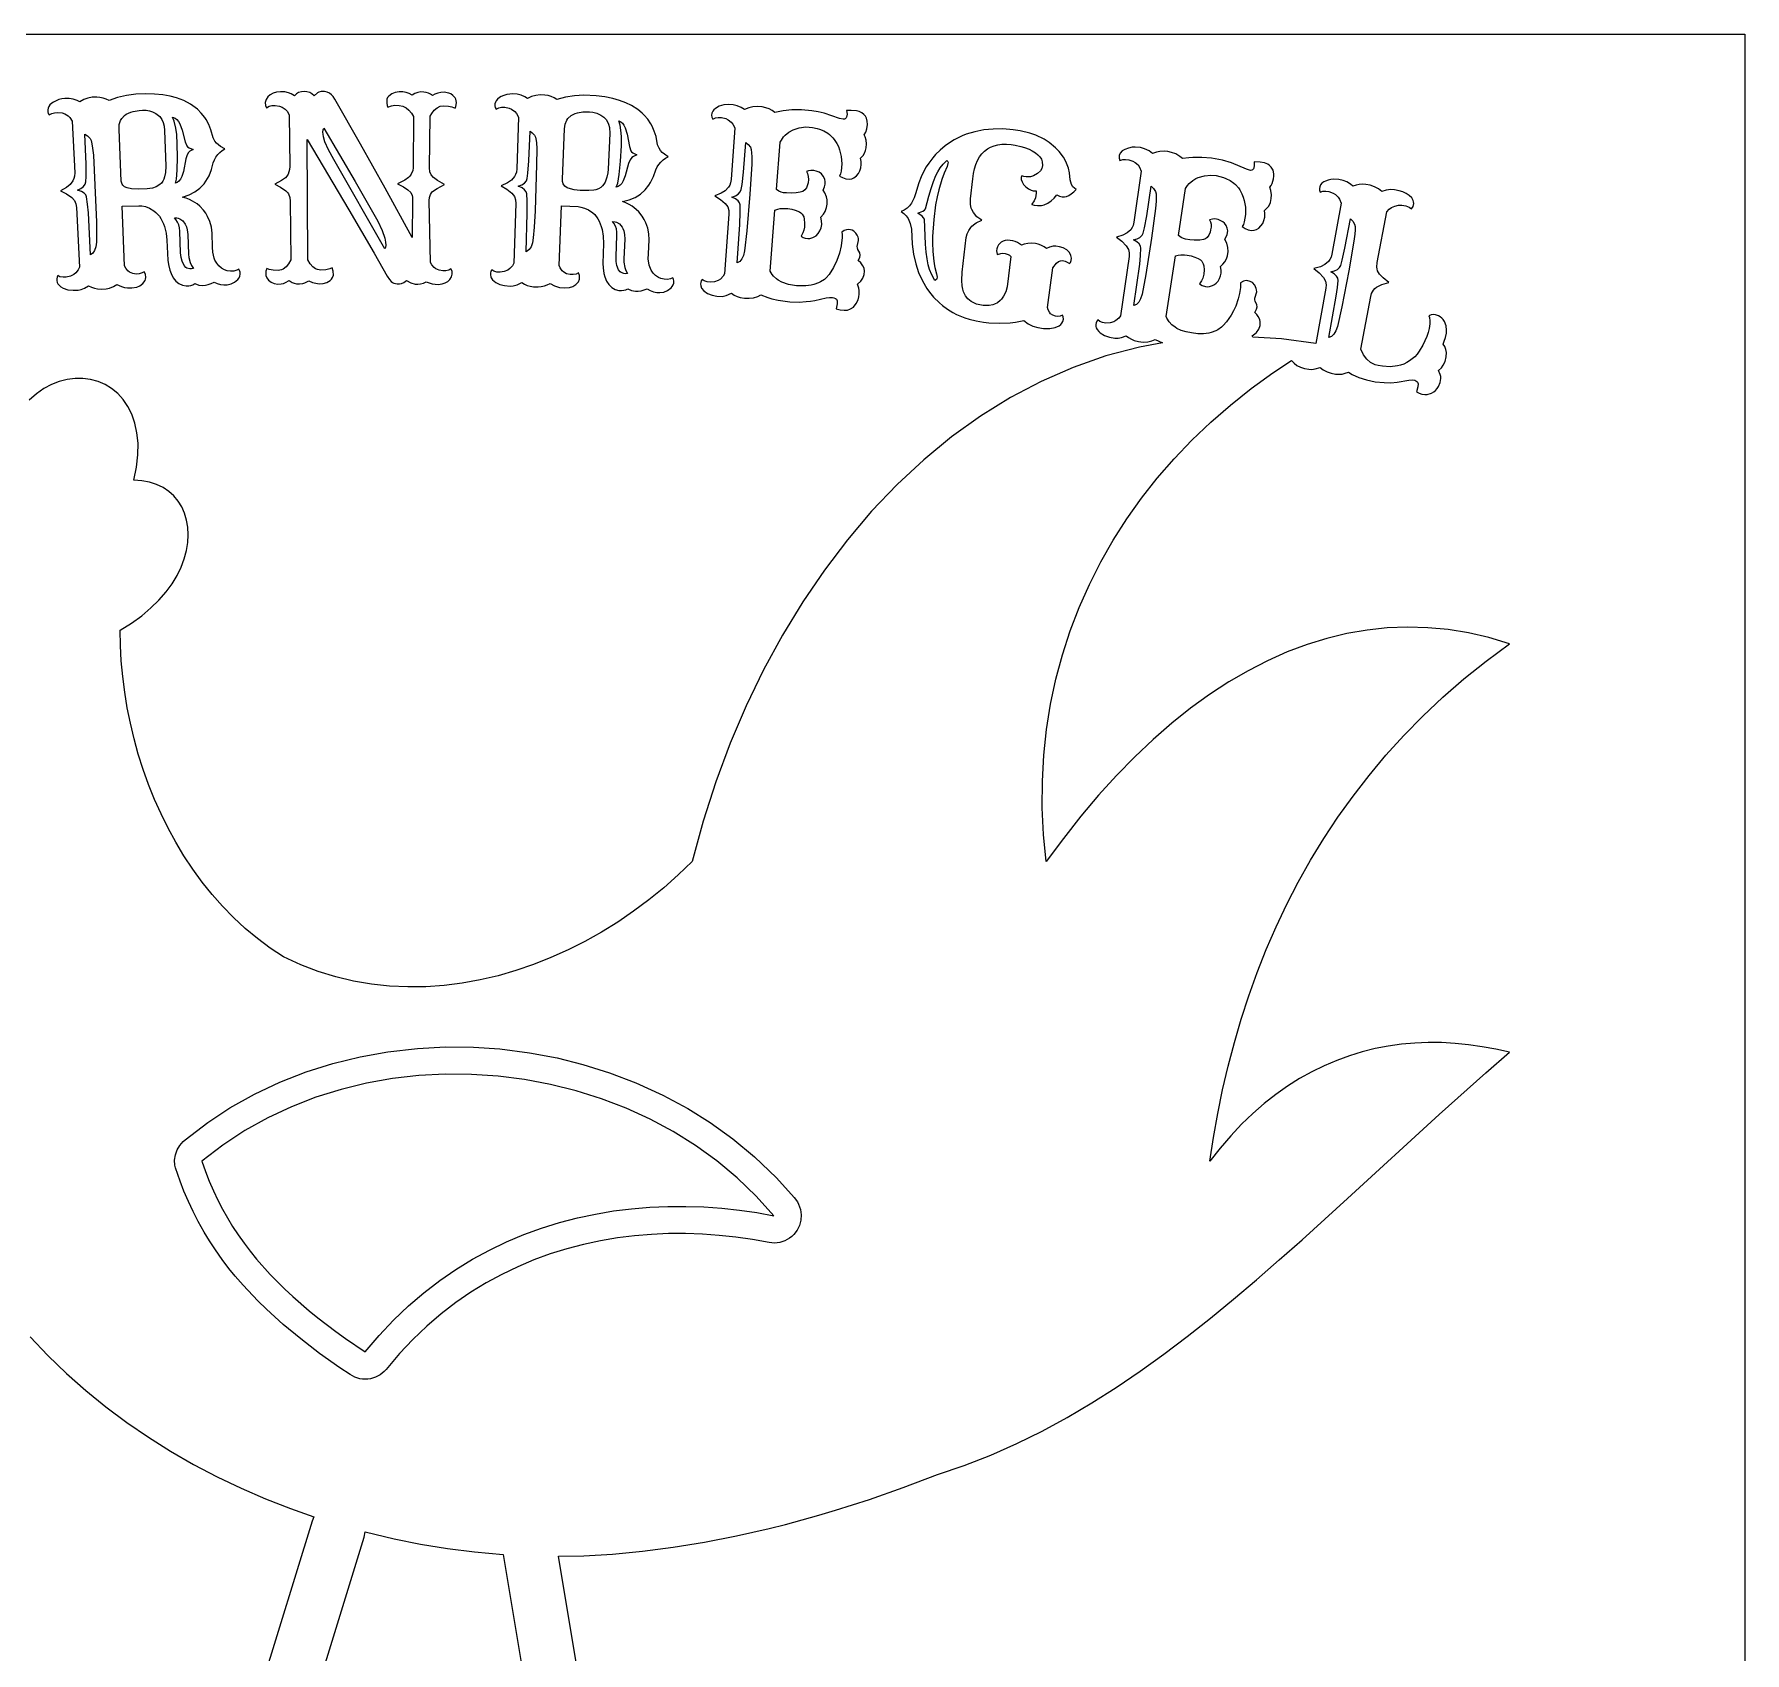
# Model space of a CAD drawing. Header units: millimetres. Extents: x 0 to 269, y 0 to 312.
# Drawn here: x 104.8 to 269, y 156.1 to 311.5 of the extents above; entities that cross this region are included whole.
import ezdxf

# ---------------------------------------------------------------- set-up
doc = ezdxf.new("R2010")
doc.units = ezdxf.units.MM

msp = doc.modelspace()

# ---------------------------------------------------------------- linework, layer by layer
at = {"layer": 'ENTGITTERRAHMEN'}
msp.add_lwpolyline([(0.5, 311.5), (269.027, 311.5), (269.027, 0.5), (0.5, 0.5)], close=True, dxfattribs=at)
at = {"layer": 'MOTIV'}
for points in [[(114.924, 287.344), (115.208, 287.559), (115.425, 287.849), (115.482, 287.994), (115.505, 288.139), (115.471, 288.449), (115.356, 288.7), (115.158, 288.575), (114.869, 288.491), (114.58, 288.475), (114.238, 288.526), (113.946, 288.655), (113.779, 288.784), (113.57, 289.044), (113.459, 289.261), (113.227, 294.98), (114.818, 295.037), (115.101, 295.018), (115.455, 294.954), (115.857, 294.81), (116.284, 294.554), (116.474, 294.396), (116.808, 294.02), (116.951, 293.802), (117.192, 293.306), (117.289, 293.028), (117.438, 292.413), (117.524, 291.717), (117.621, 289.792), (117.679, 289.384), (117.807, 288.841), (117.919, 288.524), (118.127, 288.116), (118.367, 287.806), (118.675, 287.552), (119.013, 287.402), (119.366, 287.336), (119.624, 287.34), (119.825, 287.378), (120.02, 287.449), (120.208, 287.552), (120.585, 287.421), (120.972, 287.379), (121.235, 287.401), (121.502, 287.463), (121.774, 287.565), (122.05, 287.706), (122.364, 287.564), (122.681, 287.472), (123, 287.429), (123.319, 287.437), (123.688, 287.52), (124.019, 287.686), (124.339, 287.961), (124.451, 288.123), (124.518, 288.271), (124.557, 288.458), (124.553, 288.65), (124.502, 288.826), (124.423, 288.957), (124.224, 288.836), (123.94, 288.757), (123.616, 288.748), (123.303, 288.797), (123.058, 288.882), (122.764, 289.04), (122.513, 289.249), (122.305, 289.508), (122.141, 289.816), (122.075, 289.989), (121.943, 290.583), (121.91, 291.041), (121.872, 292.412), (121.798, 292.977), (121.653, 293.506), (121.437, 294.001), (121.252, 294.311), (121.036, 294.605), (120.679, 294.988), (120.419, 295.208), (119.996, 295.486), (119.693, 295.637), (119.372, 295.759), (119.034, 295.854), (119.66, 296.072), (120.214, 296.36), (120.695, 296.716), (121.102, 297.141), (121.437, 297.636), (121.577, 297.91), (121.802, 298.509), (121.975, 299.146), (122.091, 299.434), (122.233, 299.698), (122.403, 299.937), (122.6, 300.151), (122.824, 300.341), (123.075, 300.507), (122.686, 300.709), (122.468, 300.867), (122.283, 301.042), (122.132, 301.235), (121.968, 301.559), (121.748, 302.333), (121.547, 302.833), (121.295, 303.297), (121.151, 303.515), (120.824, 303.924), (120.448, 304.297), (120.241, 304.469), (119.789, 304.787), (119.158, 305.124), (118.447, 305.395), (117.822, 305.564), (117.127, 305.685), (116.346, 305.755), (115.477, 305.773), (114.539, 305.735), (113.636, 305.617), (112.785, 305.418), (111.987, 305.138), (111.703, 305.274), (111.408, 305.374), (111.1, 305.438), (110.781, 305.466), (110.343, 305.446), (109.925, 305.364), (109.534, 305.219), (109.171, 305.012), (108.898, 305.147), (108.521, 305.272), (108.127, 305.332), (107.72, 305.328), (107.424, 305.287), (107.145, 305.218), (106.882, 305.119), (106.636, 304.99), (106.462, 304.872), (106.299, 304.721), (106.176, 304.55), (106.109, 304.399), (106.078, 304.241), (106.088, 304.049), (106.134, 303.902), (106.232, 303.746), (106.48, 303.894), (106.73, 303.963), (107.051, 303.985), (107.465, 303.936), (107.71, 303.856), (108.029, 303.664), (108.21, 303.488), (108.434, 303.153), (108.676, 298.199), (108.659, 297.879), (108.601, 297.648), (108.506, 297.427), (108.244, 297.06), (107.877, 296.774), (107.301, 296.448), (107.874, 296.173), (108.388, 295.83), (108.666, 295.533), (108.793, 295.214), (108.839, 294.866), (109.12, 289.126), (109.004, 288.883), (108.777, 288.585), (108.591, 288.429), (108.259, 288.262), (107.863, 288.173), (107.552, 288.162), (107.257, 288.22), (107.048, 288.326), (106.979, 288.189), (106.941, 288.007), (106.946, 287.844), (106.995, 287.662), (107.053, 287.549), (107.177, 287.394), (107.347, 287.256), (107.56, 287.134), (108.026, 286.972), (108.512, 286.912), (108.99, 286.921), (109.29, 286.982), (109.601, 287.105), (110.007, 287.345), (110.278, 287.214), (110.563, 287.118), (110.86, 287.056), (111.278, 287.029), (111.705, 287.064), (112.007, 287.129), (112.384, 287.268), (112.732, 287.467), (113.173, 287.265), (113.456, 287.19), (113.752, 287.15), (114.166, 287.151), (114.626, 287.227)], [(131.156, 287.836), (131.513, 287.666), (131.815, 287.584), (132.133, 287.55), (132.526, 287.573), (132.867, 287.666), (133.045, 287.755), (133.204, 287.869), (133.332, 287.995), (133.426, 288.129), (133.509, 288.372), (133.492, 288.764), (133.385, 289.057), (133.158, 288.959), (132.781, 288.881), (132.303, 288.854), (131.996, 288.898), (131.805, 288.979), (131.537, 289.176), (131.293, 289.465), (131.071, 289.845), (130.99, 301.385), (135.003, 294.651), (137.423, 290.492), (138.674, 288.285), (138.9, 287.935), (139.047, 287.766), (139.174, 287.663), (139.31, 287.594), (139.634, 287.537), (139.863, 287.532), (140.063, 287.569), (140.268, 287.657), (140.535, 287.841), (140.943, 287.626), (141.35, 287.516), (141.62, 287.501), (141.889, 287.532), (142.158, 287.61), (142.426, 287.734), (142.702, 287.615), (142.998, 287.533), (143.562, 287.483), (143.951, 287.53), (144.231, 287.625), (144.483, 287.77), (144.679, 287.957), (144.842, 288.203), (144.914, 288.451), (144.901, 288.741), (144.8, 288.963), (144.594, 288.85), (144.302, 288.782), (144.01, 288.782), (143.659, 288.847), (143.354, 288.983), (143.176, 289.113), (142.946, 289.366), (142.818, 289.573), (142.695, 295.546), (142.724, 295.825), (142.827, 296.126), (142.925, 296.282), (143.038, 296.405), (143.483, 296.7), (144.177, 297.073), (143.521, 297.448), (143.122, 297.745), (142.89, 297.99), (142.775, 298.276), (142.742, 298.66), (142.816, 303.63), (142.958, 303.896), (143.194, 304.217), (143.458, 304.445), (143.749, 304.58), (144.068, 304.621), (144.568, 304.586), (144.889, 304.523), (145.192, 304.4), (145.266, 304.55), (145.304, 304.707), (145.324, 304.95), (145.312, 305.108), (145.267, 305.257), (145.19, 305.4), (144.991, 305.621), (144.777, 305.766), (144.592, 305.844), (144.159, 305.922), (143.838, 305.915), (143.53, 305.855), (143.237, 305.743), (143.028, 305.625), (142.842, 305.749), (142.643, 305.844), (142.432, 305.91), (142.209, 305.948), (141.898, 305.952), (141.602, 305.906), (141.327, 305.81), (141.071, 305.663), (140.791, 305.816), (140.489, 305.919), (140.164, 305.972), (139.824, 305.976), (139.442, 305.916), (139.119, 305.785), (138.82, 305.548), (138.721, 305.415), (138.656, 305.273), (138.627, 305.121), (138.634, 304.87), (138.676, 304.658), (138.753, 304.486), (139.086, 304.618), (139.409, 304.672), (139.838, 304.664), (140.175, 304.582), (140.483, 304.427), (140.761, 304.207), (141.006, 303.933), (141.217, 303.604), (141.158, 298.681), (141.122, 298.4), (140.987, 298.072), (140.858, 297.887), (140.714, 297.733), (140.363, 297.488), (139.68, 297.134), (140.241, 296.833), (140.664, 296.549), (140.934, 296.296), (141.069, 296.017), (141.106, 295.841), (141.121, 295.567), (141.078, 291.983), (138.467, 296.733), (136.106, 300.945), (133.639, 305.268), (133.476, 305.519), (133.325, 305.695), (133.144, 305.836), (132.918, 305.941), (132.671, 305.988), (132.333, 305.998), (132.124, 305.948), (131.969, 305.868), (131.665, 305.597), (131.437, 305.791), (131.241, 305.894), (130.947, 305.973), (130.702, 305.99), (130.458, 305.97), (130.171, 305.889), (129.983, 305.786), (129.769, 305.594), (129.458, 305.781), (129.203, 305.88), (128.832, 305.955), (128.43, 305.967), (128.053, 305.925), (127.726, 305.833), (127.448, 305.692), (127.213, 305.482), (127.044, 305.234), (126.964, 304.955), (126.988, 304.666), (127.1, 304.447), (127.353, 304.585), (127.606, 304.644), (127.927, 304.653), (128.339, 304.589), (128.581, 304.499), (128.893, 304.295), (129.067, 304.112), (129.277, 303.768), (129.328, 298.809), (129.302, 298.502), (129.243, 298.282), (129.152, 298.072), (129.028, 297.871), (128.901, 297.725), (128.512, 297.446), (127.886, 297.112), (128.44, 296.823), (128.936, 296.471), (129.115, 296.292), (129.207, 296.164), (129.328, 295.83), (129.362, 295.472), (129.419, 289.831), (129.204, 289.447), (128.965, 289.154), (128.703, 288.952), (128.514, 288.868), (128.211, 288.819), (127.735, 288.838), (127.359, 288.909), (127.13, 289.004), (127.038, 288.736), (127.029, 288.344), (127.11, 288.097), (127.275, 287.873), (127.521, 287.683), (127.824, 287.562), (128.184, 287.515), (128.495, 287.532), (128.717, 287.578), (128.927, 287.654), (129.251, 287.843), (129.551, 287.66), (129.749, 287.589), (129.962, 287.548), (130.266, 287.537), (130.563, 287.576), (130.772, 287.636)], [(156.492, 287.268), (156.793, 287.461), (157.032, 287.732), (157.127, 287.968), (157.126, 288.327), (157.031, 288.586), (156.824, 288.478), (156.529, 288.417), (156.239, 288.424), (155.903, 288.501), (155.622, 288.653), (155.466, 288.796), (155.279, 289.071), (155.185, 289.297), (155.407, 295.015), (156.998, 294.945), (157.279, 294.905), (157.626, 294.812), (158.016, 294.637), (158.421, 294.348), (158.598, 294.176), (158.901, 293.774), (159.027, 293.546), (159.227, 293.032), (159.302, 292.748), (159.401, 292.122), (159.432, 291.422), (159.376, 289.494), (159.402, 289.084), (159.486, 288.532), (159.572, 288.207), (159.747, 287.784), (159.962, 287.456), (160.248, 287.179), (160.574, 287.002), (160.92, 286.908), (161.178, 286.892), (161.382, 286.914), (161.581, 286.969), (161.777, 287.057), (162.142, 286.896), (162.525, 286.824), (162.788, 286.825), (163.06, 286.865), (163.339, 286.945), (163.625, 287.064), (163.927, 286.897), (164.235, 286.78), (164.55, 286.712), (164.869, 286.694), (165.243, 286.748), (165.586, 286.888), (165.927, 287.136), (166.052, 287.289), (166.13, 287.431), (166.184, 287.614), (166.195, 287.806), (166.158, 287.986), (166.09, 288.123), (165.882, 288.018), (165.593, 287.961), (165.269, 287.978), (164.961, 288.052), (164.723, 288.156), (164.443, 288.337), (164.209, 288.565), (164.023, 288.84), (163.884, 289.16), (163.832, 289.338), (163.747, 289.94), (163.75, 290.4), (163.822, 291.769), (163.793, 292.338), (163.69, 292.877), (163.514, 293.387), (163.355, 293.711), (163.162, 294.021), (162.837, 294.431), (162.595, 294.672), (162.196, 294.983), (161.905, 295.157), (161.595, 295.305), (161.265, 295.426), (161.907, 295.594), (162.482, 295.836), (162.99, 296.153), (163.43, 296.545), (163.803, 297.011), (163.964, 297.273), (164.236, 297.852), (164.459, 298.474), (164.597, 298.752), (164.76, 299.003), (164.948, 299.228), (165.162, 299.426), (165.4, 299.598), (165.664, 299.743), (165.292, 299.976), (165.087, 300.15), (164.917, 300.339), (164.781, 300.544), (164.643, 300.879), (164.486, 301.669), (164.325, 302.183), (164.111, 302.666), (163.984, 302.895), (163.691, 303.328), (163.345, 303.73), (163.153, 303.918), (162.728, 304.27), (162.125, 304.656), (161.583, 304.922), (160.986, 305.15), (160.325, 305.337), (159.574, 305.48), (158.732, 305.578), (157.57, 305.632), (156.66, 305.587), (155.796, 305.456), (154.978, 305.24), (154.706, 305.398), (154.42, 305.522), (154.118, 305.61), (153.802, 305.662), (153.363, 305.678), (152.941, 305.629), (152.54, 305.515), (152.161, 305.338), (151.9, 305.494), (151.534, 305.648), (151.146, 305.739), (150.74, 305.768), (150.441, 305.751), (150.158, 305.704), (149.888, 305.626), (149.633, 305.517), (149.45, 305.414), (149.275, 305.276), (149.139, 305.116), (149.06, 304.97), (149.017, 304.815), (149.012, 304.623), (149.045, 304.473), (149.131, 304.31), (149.39, 304.437), (149.645, 304.487), (149.966, 304.482), (150.375, 304.401), (150.613, 304.302), (150.916, 304.085), (151.082, 303.895), (151.279, 303.543), (151.127, 298.586), (151.084, 298.268), (151.008, 298.043), (150.896, 297.83), (150.606, 297.485), (150.217, 297.229), (149.617, 296.949), (150.166, 296.63), (150.651, 296.247), (150.905, 295.929), (151.007, 295.601), (151.025, 295.25), (150.849, 289.506), (150.714, 289.273), (150.464, 288.994), (150.266, 288.854), (149.921, 288.713), (149.52, 288.656), (149.209, 288.67), (148.92, 288.751), (148.72, 288.874), (148.64, 288.742), (148.588, 288.564), (148.58, 288.401), (148.614, 288.215), (148.663, 288.099), (148.774, 287.934), (148.933, 287.783), (149.099, 287.666), (149.497, 287.476), (149.947, 287.363), (150.47, 287.319), (150.77, 287.341), (151.168, 287.453), (151.592, 287.66), (151.851, 287.508), (152.127, 287.39), (152.419, 287.305), (152.727, 287.254), (153.157, 287.239), (153.467, 287.268), (153.764, 287.333), (154.048, 287.432), (154.317, 287.566), (154.741, 287.329), (155.21, 287.186), (155.722, 287.137), (156.186, 287.175)], [(117.031, 303.323), (117.169, 303.016), (117.258, 302.664), (117.296, 302.267), (117.408, 298.837), (117.384, 298.213), (117.306, 297.816), (117.225, 297.586), (117.122, 297.382), (116.996, 297.206), (116.849, 297.058), (116.506, 296.836), (116.128, 296.715), (115.616, 296.648), (114.781, 296.609), (114.132, 296.645), (113.715, 296.736), (113.453, 296.862), (113.305, 297.002), (113.23, 297.117), (113.138, 297.397), (112.927, 302.366), (112.955, 302.832), (113.081, 303.23), (113.181, 303.404), (113.455, 303.701), (113.628, 303.824), (114.048, 304.019), (114.295, 304.091), (114.862, 304.184), (115.183, 304.205), (115.53, 304.193), (115.866, 304.134), (116.151, 304.045), (116.465, 303.895), (116.603, 303.803), (116.842, 303.586)], [(159.694, 303.307), (159.862, 303.03), (159.925, 302.877), (160.012, 302.539), (160.043, 301.956), (159.881, 298.528), (159.855, 298.204), (159.777, 297.771), (159.6, 297.296), (159.481, 297.101), (159.342, 296.935), (159.184, 296.799), (158.966, 296.666), (158.724, 296.572), (158.504, 296.524), (158.021, 296.49), (157.21, 296.507), (156.638, 296.567), (156.265, 296.648), (155.966, 296.757), (155.732, 296.92), (155.58, 297.145), (155.521, 297.354), (155.508, 297.599), (155.695, 302.402), (155.76, 302.864), (155.918, 303.251), (156.031, 303.417), (156.327, 303.691), (156.715, 303.89), (156.944, 303.961), (157.471, 304.046), (158.09, 304.056), (158.435, 304.017), (158.818, 303.912), (159.199, 303.738), (159.474, 303.543)], [(175.603, 286.1), (176.207, 285.966), (177.323, 285.82), (178.244, 285.787), (178.901, 285.822), (179.324, 285.872), (179.733, 285.945), (180.809, 286.205), (181.129, 286.232), (181.445, 286.222), (181.575, 286.199), (181.728, 286.128), (181.802, 286.054), (181.872, 285.907), (181.885, 285.603), (181.795, 285.129), (182.183, 285.036), (182.553, 284.991), (182.877, 285.018), (183.172, 285.124), (183.436, 285.309), (183.71, 285.63), (183.893, 286.013), (183.959, 286.271), (183.991, 286.548), (183.993, 286.891), (183.965, 287.117), (183.912, 287.317), (183.833, 287.49), (184.138, 287.777), (184.354, 288.094), (184.48, 288.444), (184.513, 288.766), (184.458, 289.038), (184.35, 289.265), (184.143, 289.549), (183.903, 289.762), (184.049, 290.07), (184.095, 290.3), (184.055, 290.498), (183.861, 290.821), (183.817, 290.977), (183.816, 291.127), (183.941, 291.694), (183.935, 291.882), (183.9, 292.025), (183.812, 292.218), (183.682, 292.403), (183.484, 292.577), (183.306, 292.672), (183.006, 292.736), (182.778, 292.733), (182.549, 292.656), (182.318, 292.503), (182.353, 292.268), (182.358, 291.975), (182.277, 291.197), (182.11, 290.467), (181.86, 289.766), (181.527, 289.092), (181.111, 288.446), (180.821, 288.109), (180.657, 287.963), (180.29, 287.716), (180.086, 287.615), (179.64, 287.458), (179.397, 287.402), (178.872, 287.334), (177.985, 287.346), (177.213, 287.464), (176.565, 287.682), (176.202, 287.883), (176.042, 288), (175.763, 288.267), (175.644, 288.417), (175.447, 288.752), (175.902, 294.61), (176.178, 294.71), (176.411, 294.756), (176.756, 294.779), (177.139, 294.759), (177.512, 294.703), (177.858, 294.614), (178.25, 294.458), (178.404, 294.354), (178.529, 294.218), (178.667, 293.955), (178.723, 293.739), (178.757, 293.356), (178.737, 292.983), (178.682, 292.688), (178.588, 292.42), (178.416, 292.121), (178.602, 291.995), (178.81, 291.915), (179.058, 291.881), (179.251, 291.89), (179.559, 291.973), (179.85, 292.142), (180.068, 292.364), (180.232, 292.623), (180.346, 292.918), (180.397, 293.233), (180.381, 293.583), (180.313, 293.919), (180.58, 294.229), (180.731, 294.489), (180.864, 294.87), (180.914, 295.182), (180.91, 295.6), (180.853, 295.896), (180.704, 296.268), (180.538, 296.53), (180.662, 296.839), (180.729, 297.105), (180.741, 297.336), (180.691, 297.586), (180.552, 297.865), (180.368, 298.086), (180.138, 298.251), (179.862, 298.363), (179.653, 298.406), (179.344, 298.422), (179.122, 298.386), (178.928, 298.305), (179.036, 298.115), (179.109, 297.829), (179.118, 297.56), (179.082, 297.241), (179.033, 297.025), (178.926, 296.754), (178.777, 296.55), (178.588, 296.413), (178.342, 296.332), (177.95, 296.272), (177.475, 296.239), (177.012, 296.257), (176.713, 296.284), (176.5, 296.344), (176.281, 296.445), (176.056, 296.59), (176.408, 301.124), (176.52, 301.34), (176.721, 301.633), (176.875, 301.807), (177.235, 302.105), (177.661, 302.335), (178.241, 302.522), (178.858, 302.595), (179.499, 302.555), (179.975, 302.46), (180.198, 302.393), (180.611, 302.221), (180.983, 301.997), (181.153, 301.866), (181.462, 301.565), (181.601, 301.395), (181.847, 301.016), (181.997, 300.717), (182.12, 300.407), (182.28, 299.755), (182.327, 299.061), (182.308, 298.699), (182.258, 298.342), (182.196, 298.108), (182.09, 297.88), (182.382, 297.73), (182.704, 297.631), (183.031, 297.585), (183.283, 297.624), (183.487, 297.717), (183.721, 297.89), (183.914, 298.125), (184.057, 298.379), (184.153, 298.67), (184.195, 298.995), (184.178, 299.291), (184.108, 299.597), (184.364, 299.855), (184.507, 300.075), (184.61, 300.32), (184.671, 300.588), (184.693, 300.964), (184.659, 301.312), (184.568, 301.633), (184.463, 301.854), (184.621, 302.093), (184.728, 302.423), (184.784, 302.84), (184.769, 303.166), (184.691, 303.449), (184.59, 303.635), (184.455, 303.795), (184.242, 303.966), (183.998, 304.085), (183.723, 304.151), (183.235, 304.186), (182.784, 304.178), (182.835, 303.809), (182.785, 303.545), (182.743, 303.463), (182.657, 303.376), (182.584, 303.344), (182.452, 303.334), (182.108, 303.405), (180.64, 303.912), (180.068, 304.047), (179.433, 304.148), (178.442, 304.231), (177.538, 304.228), (176.694, 304.144), (175.911, 303.979), (175.632, 304.177), (175.336, 304.333), (175.023, 304.447), (174.694, 304.521), (174.237, 304.556), (173.798, 304.525), (173.384, 304.427), (172.995, 304.265), (172.653, 304.479), (172.287, 304.632), (171.897, 304.722), (171.491, 304.751), (171.008, 304.708), (170.561, 304.578), (170.195, 304.383), (170.034, 304.24), (169.929, 304.103), (169.849, 303.926), (169.819, 303.735), (169.84, 303.55), (169.928, 303.354), (170.191, 303.472), (170.448, 303.511), (170.769, 303.495), (171.175, 303.398), (171.408, 303.289), (171.703, 303.061), (171.862, 302.865), (172.045, 302.505), (171.702, 297.558), (171.647, 297.242), (171.562, 297.02), (171.442, 296.811), (171.139, 296.478), (170.74, 296.237), (170.13, 295.98), (170.666, 295.64), (171.136, 295.239), (171.378, 294.912), (171.466, 294.58), (171.471, 294.228), (171.074, 288.496), (170.93, 288.268), (170.669, 287.998), (170.466, 287.866), (170.117, 287.739), (169.713, 287.698), (169.403, 287.723), (169.117, 287.815), (168.922, 287.946), (168.837, 287.817), (168.785, 287.672), (168.766, 287.544), (168.777, 287.353), (168.865, 287.116), (169.093, 286.847), (169.439, 286.614), (169.875, 286.44), (170.335, 286.351), (170.835, 286.327), (171.231, 286.405), (171.745, 286.623), (171.999, 286.46), (172.272, 286.331), (172.563, 286.235), (172.98, 286.159), (173.428, 286.144), (173.856, 286.201), (174.257, 286.331), (174.54, 286.476), (175.227, 286.21)], [(119.442, 300.78), (119.517, 300.694), (119.664, 300.589), (120.054, 300.433), (119.736, 300.258), (119.608, 300.138), (119.457, 299.916), (119.331, 299.543), (119.108, 298.33), (118.947, 297.843), (118.82, 297.592), (118.675, 297.401), (118.514, 297.269), (118.335, 297.197), (118.438, 297.577), (118.522, 298.44), (118.545, 299.71), (118.521, 300.929), (118.462, 301.882), (118.381, 302.489), (118.222, 303.156), (118.067, 303.549), (118.324, 303.448), (118.48, 303.316), (118.624, 303.131), (118.762, 302.885), (118.989, 302.276), (119.275, 301.171)], [(132.533, 302.325), (132.589, 302.475), (135.594, 297.364), (137.775, 293.562), (138.196, 292.648), (138.447, 291.911), (138.524, 291.545), (138.549, 291.259), (138.527, 291.027), (138.464, 290.891), (133.538, 299.458), (133.035, 300.408), (132.698, 301.18), (132.555, 301.643), (132.512, 301.895), (132.508, 302.098)], [(161.929, 300.706), (162.064, 300.304), (162.131, 300.212), (162.27, 300.096), (162.646, 299.909), (162.315, 299.76), (162.178, 299.65), (162.01, 299.441), (161.854, 299.079), (161.536, 297.888), (161.337, 297.415), (161.19, 297.175), (161.031, 296.996), (160.859, 296.878), (160.676, 296.819), (160.809, 297.19), (160.961, 298.044), (161.084, 299.308), (161.168, 300.779), (161.168, 301.693), (161.122, 302.275), (161.036, 302.769), (160.912, 303.173), (161.122, 303.08), (161.272, 302.949), (161.405, 302.766), (161.537, 302.497), (161.717, 301.894)], [(202.798, 283.336), (203.186, 283.507), (203.359, 283.641), (203.449, 283.743), (203.545, 283.914), (203.599, 284.14), (203.586, 284.36), (203.521, 284.532), (203.279, 284.428), (203.078, 284.398), (202.854, 284.422), (202.581, 284.514), (202.365, 284.666), (202.253, 284.8), (202.131, 285.052), (202.082, 285.253), (202.576, 289.076), (202.926, 289.504), (203.126, 289.663), (203.319, 289.749), (203.504, 289.761), (203.785, 289.699), (203.976, 289.616), (204.174, 289.472), (204.28, 289.598), (204.345, 289.786), (204.366, 289.993), (204.329, 290.244), (204.18, 290.536), (203.933, 290.789), (203.593, 290.994), (203.239, 291.101), (202.889, 291.155), (202.626, 291.145), (202.274, 291.055), (201.973, 290.919), (201.757, 291.083), (201.445, 291.253), (201.193, 291.344), (200.927, 291.405), (200.558, 291.437), (200.194, 291.413), (199.837, 291.331), (199.574, 291.232), (199.402, 291.384), (199.207, 291.508), (198.987, 291.603), (198.744, 291.67), (198.479, 291.707), (198.23, 291.712), (198.006, 291.684), (197.81, 291.623), (197.639, 291.529), (197.496, 291.407), (197.38, 291.277), (197.269, 291.093), (197.207, 290.895), (197.189, 290.699), (197.196, 290.537), (197.242, 290.384), (197.271, 290.339), (197.584, 290.452), (197.79, 290.469), (198.013, 290.45), (198.307, 290.359), (198.426, 290.286), (198.556, 290.161), (198.194, 287.237), (198.064, 286.757), (197.865, 286.348), (197.654, 286.054), (197.535, 285.929), (197.274, 285.721), (196.98, 285.571), (196.82, 285.517), (196.476, 285.451), (195.897, 285.46), (195.564, 285.514), (195.261, 285.593), (194.989, 285.699), (194.747, 285.831), (194.439, 286.078), (194.2, 286.384), (194.023, 286.751), (193.939, 287.032), (193.881, 287.341), (193.843, 287.859), (193.885, 288.649), (194.267, 291.974), (194.362, 292.336), (194.507, 292.661), (194.701, 292.947), (194.817, 293.076), (195.086, 293.305), (195.239, 293.406), (195.774, 293.649), (195.305, 293.982), (194.964, 294.37), (194.807, 294.66), (194.75, 294.814), (194.679, 295.141), (194.679, 295.679), (194.897, 297.617), (194.971, 298.12), (195.074, 298.582), (195.205, 299.003), (195.366, 299.383), (195.556, 299.721), (195.775, 300.019), (196.023, 300.275), (196.3, 300.489), (196.607, 300.662), (196.943, 300.794), (197.308, 300.884), (197.702, 300.933), (198.125, 300.94), (198.577, 300.905), (198.975, 300.848), (199.527, 300.731), (199.867, 300.632), (200.331, 300.452), (200.611, 300.311), (200.921, 300.117), (201.16, 299.921), (201.348, 299.712), (201.486, 299.488), (201.57, 299.236), (201.597, 298.894), (201.538, 298.593), (201.405, 298.371), (201.13, 298.117), (200.745, 297.906), (200.432, 297.814), (200.224, 297.792), (200.017, 297.802), (199.812, 297.844), (199.607, 297.917), (199.557, 297.788), (199.557, 297.554), (199.631, 297.316), (199.776, 297.081), (199.986, 296.854), (200.248, 296.651), (200.521, 296.511), (200.684, 296.464), (200.993, 296.456), (201.003, 296.241), (200.91, 295.801), (200.785, 295.498), (200.569, 295.182), (200.587, 295.164), (200.784, 295.08), (201.127, 295.041), (201.487, 295.057), (201.767, 295.123), (202.105, 295.273), (202.423, 295.491), (202.708, 295.759), (202.96, 296.077), (203.232, 295.958), (203.486, 295.888), (203.696, 295.885), (203.911, 295.931), (204.131, 296.026), (204.357, 296.17), (204.589, 296.363), (204.826, 296.604), (204.512, 296.857), (204.381, 297.081), (204.262, 297.512), (204.174, 298.207), (204.08, 298.652), (203.845, 299.285), (203.626, 299.683), (203.204, 300.247), (202.859, 300.6), (202.223, 301.112), (201.741, 301.414), (200.948, 301.793), (200.372, 301.996), (199.439, 302.224), (198.77, 302.326), (197.793, 302.403), (196.854, 302.398), (195.954, 302.311), (195.095, 302.141), (194.275, 301.889), (193.881, 301.733), (193.122, 301.358), (192.758, 301.14), (192.247, 300.782), (191.771, 300.383), (191.329, 299.944), (191.054, 299.629), (190.67, 299.123), (190.435, 298.766), (190.123, 298.209), (189.94, 297.822), (189.706, 297.221), (189.411, 296.166), (189.281, 295.779), (189.03, 295.286), (188.826, 295.016), (188.591, 294.793), (188.326, 294.616), (188.032, 294.485), (188.294, 294.296), (188.516, 294.068), (188.7, 293.801), (188.901, 293.329), (189.013, 292.771), (189.09, 291.332), (189.218, 290.37), (189.423, 289.465), (189.705, 288.617), (190.064, 287.825), (190.5, 287.09), (190.746, 286.744), (191.142, 286.26), (191.702, 285.696), (192.003, 285.44), (192.482, 285.088), (192.994, 284.775), (193.353, 284.587), (194.132, 284.268), (194.552, 284.136), (195.22, 283.972), (195.934, 283.849), (196.434, 283.79), (197.451, 283.747), (198.487, 283.803), (199.013, 283.869), (199.811, 284.014), (200.208, 283.709), (200.657, 283.482), (201.159, 283.333), (201.7, 283.259), (202.301, 283.252)], [(108.95, 296.53), (109.273, 296.682), (109.516, 296.874), (109.679, 297.107), (109.746, 297.337), (109.772, 297.851), (109.764, 299.037), (109.657, 301.893), (109.909, 301.734), (110.15, 301.487), (110.245, 301.284), (110.326, 300.979), (110.394, 300.572), (110.462, 299.872), (110.616, 297.003), (110.759, 293.468), (110.765, 291.544), (110.703, 291.093), (110.588, 290.741), (110.419, 290.487), (110.197, 290.331), (109.983, 294.354), (109.911, 295.19), (109.814, 295.875), (109.746, 296.067), (109.581, 296.243), (109.316, 296.398)], [(151.873, 296.564), (151.621, 296.74), (151.267, 296.9), (151.601, 297.026), (151.859, 297.198), (152.04, 297.417), (152.125, 297.642), (152.192, 298.152), (152.278, 299.335), (152.398, 302.191), (152.606, 302.041), (152.826, 301.794), (152.912, 301.617), (152.957, 301.444), (153.006, 301.1), (153.039, 300.485), (153.019, 298.98), (152.868, 294.53), (152.784, 292.971), (152.703, 291.956), (152.621, 291.478), (152.493, 291.102), (152.32, 290.828), (152.101, 290.656), (152.018, 290.621), (152.121, 294.309), (152.119, 295.488), (152.077, 296.179), (152.024, 296.375)], [(172.125, 295.694), (171.777, 295.868), (172.115, 295.981), (172.38, 296.143), (172.569, 296.355), (172.662, 296.576), (172.749, 297.083), (172.881, 298.262), (173.111, 301.111), (173.342, 300.923), (173.552, 300.649), (173.623, 300.436), (173.667, 300.124), (173.687, 299.712), (173.672, 299.008), (173.487, 296.141), (173.213, 292.614), (172.992, 290.703), (172.878, 290.263), (172.722, 289.927), (172.524, 289.694), (172.285, 289.565), (172.53, 293.246), (172.573, 294.424), (172.558, 295.116), (172.513, 295.314), (172.37, 295.509)], [(190.359, 291.337), (190.252, 293.742), (190.182, 293.88), (190.055, 294.022), (189.626, 294.322), (190.106, 294.512), (190.26, 294.62), (190.356, 294.738), (190.672, 295.942), (190.895, 296.686), (191.126, 297.347), (191.366, 297.927), (191.543, 298.287), (191.774, 298.656), (192.059, 299.021), (192.397, 299.383), (192.515, 299.281), (192.533, 299.209), (192.521, 299.096), (192.431, 298.81), (192.149, 298.161), (191.923, 297.553), (191.632, 296.572), (191.47, 295.871), (191.333, 295.134), (191.15, 293.71), (191.044, 292.087), (191.038, 291.454), (191.064, 290.669), (191.116, 289.992), (191.188, 289.441), (191.255, 289.109), (191.427, 288.488), (191.469, 288.169), (191.457, 288.041), (191.405, 287.945), (191.263, 287.862), (190.971, 288.384), (190.758, 288.897), (190.629, 289.361), (190.52, 289.922), (190.43, 290.581)], [(210.662, 291.568), (210.328, 291.767), (210.674, 291.855), (210.949, 291.998), (211.153, 292.195), (211.263, 292.409), (211.386, 292.908), (211.603, 294.074), (212.04, 296.899), (212.257, 296.695), (212.447, 296.406), (212.501, 296.189), (212.523, 295.874), (212.512, 295.462), (212.447, 294.761), (212.053, 291.915), (211.523, 288.417), (211.164, 286.527), (211.018, 286.097), (210.838, 285.773), (210.624, 285.555), (210.377, 285.444), (210.93, 289.435), (211.017, 290.269), (211.053, 290.96), (211.021, 291.161), (210.893, 291.366)], [(119.537, 292.279), (119.598, 290.38), (119.626, 290.072), (119.759, 289.575), (119.891, 289.287), (120.062, 289.006), (119.888, 288.976), (119.71, 288.976), (119.441, 289.051), (119.348, 289.113), (119.184, 289.294), (118.993, 289.706), (118.902, 290.075), (118.841, 290.519), (118.762, 292.589), (118.731, 292.905), (118.656, 293.198), (118.539, 293.468), (118.379, 293.715), (118.248, 293.867), (118.473, 293.879), (118.62, 293.849), (118.765, 293.788), (119.046, 293.574), (119.289, 293.276), (119.414, 292.991), (119.482, 292.719)], [(161.396, 292.623), (161.463, 292.265), (161.484, 291.821), (161.393, 289.924), (161.397, 289.615), (161.49, 289.108), (161.599, 288.811), (161.746, 288.518), (161.571, 288.501), (161.394, 288.515), (161.131, 288.611), (161.043, 288.681), (160.894, 288.874), (160.736, 289.3), (160.675, 289.675), (160.65, 290.123), (160.736, 292.193), (160.729, 292.51), (160.678, 292.808), (160.583, 293.086), (160.442, 293.345), (160.324, 293.507), (160.549, 293.502), (160.694, 293.46), (160.967, 293.285), (161.221, 292.988), (161.315, 292.835)], [(229.604, 288.49), (229.278, 288.701), (229.627, 288.776), (229.907, 288.909), (230.118, 289.099), (230.235, 289.308), (230.376, 289.803), (230.635, 290.961), (231.173, 293.767), (231.383, 293.556), (231.562, 293.261), (231.609, 293.041), (231.62, 292.726), (231.594, 292.314), (231.503, 291.616), (231.007, 288.787), (230.352, 285.31), (229.925, 283.434), (229.763, 283.009), (229.571, 282.692), (229.35, 282.482), (229.098, 282.38), (229.795, 286.348), (229.913, 287.179), (229.973, 287.868), (229.949, 288.07), (229.828, 288.28)], [(152.332, 213.713), (154.986, 213.211), (157.453, 212.595), (160.027, 211.79), (162.547, 210.829), (165.151, 209.64), (167.528, 208.359), (169.672, 207.022), (171.866, 205.446), (173.952, 203.717), (176.052, 201.699), (177.753, 199.806), (178.059, 199.388), (178.18, 199.158), (178.35, 198.668), (178.421, 198.154), (178.389, 197.637), (178.255, 197.136), (178.025, 196.671), (177.707, 196.261), (177.52, 196.081), (177.316, 195.921), (176.864, 195.666), (176.372, 195.504), (176.116, 195.461), (175.857, 195.443), (175.34, 195.485), (173.738, 195.776), (172.159, 196.005), (170.561, 196.178), (168.949, 196.293), (167.325, 196.348), (165.693, 196.342), (164.057, 196.271), (162.42, 196.134), (160.785, 195.929), (159.157, 195.655), (157.537, 195.309), (155.929, 194.889), (154.337, 194.393), (152.763, 193.821), (151.21, 193.168), (149.681, 192.435), (148.178, 191.618), (146.704, 190.715), (145.263, 189.723), (143.855, 188.641), (142.484, 187.465), (141.152, 186.192), (139.862, 184.82), (138.573, 183.293), (138.399, 183.106), (138.001, 182.788), (137.548, 182.553), (137.059, 182.41), (136.806, 182.375), (136.296, 182.38), (136.044, 182.419), (135.557, 182.571), (135.109, 182.814), (134.142, 183.468), (132.19, 184.851), (130.368, 186.239), (128.69, 187.623), (127.072, 189.086), (126.251, 189.888), (124.837, 191.388), (124.093, 192.251), (123.48, 193.008), (122.842, 193.848), (122.183, 194.781), (121.603, 195.666), (121.099, 196.493), (120.533, 197.501), (120.043, 198.453), (119.583, 199.428), (119.154, 200.428), (118.786, 201.37), (118.342, 202.662), (118.294, 202.909), (118.269, 203.412), (118.341, 203.91), (118.506, 204.385), (118.76, 204.819), (119.092, 205.197), (119.284, 205.36), (121.458, 207.027), (123.571, 208.418), (125.935, 209.746), (128.38, 210.9), (130.893, 211.881), (133.464, 212.692), (136.081, 213.333), (138.734, 213.808), (141.571, 214.131), (144.264, 214.267), (146.961, 214.242), (149.5, 214.072)], [(133.755, 186.947), (134.667, 186.29), (136.574, 184.98), (137.909, 186.561), (139.294, 188.035), (140.728, 189.404), (142.205, 190.672), (143.723, 191.839), (145.279, 192.909), (146.869, 193.883), (148.49, 194.764), (150.137, 195.555), (151.809, 196.257), (153.501, 196.872), (155.21, 197.404), (156.933, 197.854), (158.666, 198.224), (160.405, 198.518), (162.148, 198.736), (163.891, 198.882), (165.631, 198.957), (167.364, 198.964), (169.087, 198.906), (170.796, 198.783), (172.488, 198.6), (174.159, 198.357), (175.807, 198.058), (174.106, 199.951), (172.279, 201.707), (170.336, 203.325), (168.288, 204.803), (166.144, 206.14), (163.915, 207.335), (161.611, 208.387), (159.242, 209.295), (156.819, 210.058), (154.352, 210.674), (151.85, 211.142), (149.325, 211.462), (146.786, 211.633), (144.244, 211.652), (141.708, 211.519), (139.19, 211.232), (136.699, 210.792), (134.245, 210.196), (131.839, 209.443), (129.491, 208.532), (127.211, 207.463), (125.009, 206.233), (122.896, 204.842), (120.881, 203.289), (121.222, 202.322), (121.59, 201.38), (121.985, 200.464), (122.407, 199.572), (122.857, 198.702), (123.333, 197.854), (123.837, 197.026), (124.369, 196.217), (124.927, 195.427), (125.513, 194.654), (126.126, 193.896), (127.434, 192.425), (128.85, 191.003), (129.6, 190.308), (131.18, 188.944), (132.011, 188.273)]]:
    msp.add_lwpolyline(points, close=True, dxfattribs=at)
for points in [[(157.186, 153.071), (155.137, 165.367), (157.552, 165.419), (160.32, 165.582), (163.179, 165.854), (166.12, 166.236), (169.134, 166.726), (172.211, 167.326), (175.342, 168.034), (176.926, 168.429), (180.122, 169.301), (181.733, 169.778), (184.974, 170.813), (188.232, 171.957), (191.5, 173.211), (194.089, 174.088), (196.627, 175.082), (199.117, 176.186), (201.563, 177.394), (203.968, 178.7), (206.335, 180.097), (208.668, 181.579), (210.971, 183.14), (213.247, 184.773), (215.498, 186.474), (217.73, 188.234), (219.944, 190.048), (222.144, 191.91), (224.335, 193.813), (226.518, 195.751), (230.879, 199.709), (239.668, 207.772), (244.15, 211.777), (246.426, 213.751), (245.118, 214.05), (243.812, 214.294), (242.508, 214.481), (241.207, 214.611), (239.911, 214.681), (238.62, 214.691), (237.337, 214.64), (236.061, 214.526), (234.794, 214.349), (233.538, 214.107), (232.292, 213.799), (231.06, 213.424), (229.841, 212.981), (228.637, 212.469), (227.448, 211.886), (226.277, 211.232), (225.124, 210.506), (223.99, 209.705), (222.876, 208.83), (221.784, 207.878), (220.715, 206.85), (219.67, 205.742), (218.65, 204.556), (217.655, 203.289), (218.01, 205.577), (218.421, 207.863), (218.892, 210.144), (219.423, 212.419), (220.018, 214.685), (220.68, 216.939), (221.409, 219.179), (222.208, 221.404), (223.08, 223.61), (224.028, 225.796), (225.052, 227.96), (226.156, 230.098), (227.341, 232.209), (228.611, 234.291), (229.967, 236.34), (231.411, 238.356), (232.946, 240.336), (234.574, 242.276), (236.298, 244.176), (238.119, 246.033), (240.04, 247.845), (242.064, 249.608), (244.191, 251.322), (246.426, 252.984), (244.465, 253.57), (242.504, 254.02), (240.546, 254.337), (238.592, 254.522), (236.641, 254.574), (234.697, 254.496), (232.759, 254.288), (230.83, 253.952), (228.909, 253.489), (226.999, 252.9), (225.1, 252.187), (223.213, 251.349), (221.34, 250.389), (219.482, 249.307), (217.64, 248.105), (215.815, 246.784), (214.008, 245.345), (212.22, 243.789), (210.453, 242.117), (208.707, 240.33), (206.984, 238.43), (205.285, 236.417), (203.61, 234.293), (201.962, 232.06), (201.703, 234.661), (201.578, 237.233), (201.584, 239.773), (201.72, 242.279), (201.983, 244.749), (202.371, 247.181), (202.881, 249.571), (203.512, 251.918), (204.261, 254.22), (205.126, 256.474), (206.104, 258.678), (207.193, 260.83), (208.392, 262.928), (209.697, 264.968), (211.106, 266.95), (212.618, 268.87), (214.23, 270.727), (215.939, 272.518), (217.743, 274.241), (219.641, 275.894), (221.63, 277.473), (223.707, 278.978), (225.513, 280.171), (225.746, 279.913), (226.023, 279.708), (226.363, 279.535), (226.748, 279.412), (227.155, 279.33), (227.461, 279.321), (227.792, 279.371), (228.242, 279.513), (228.56, 279.268), (228.917, 279.078), (229.313, 278.943), (229.742, 278.865), (230.06, 278.851), (230.369, 278.877), (230.671, 278.942), (230.965, 279.047), (231.344, 278.816), (231.957, 278.547), (232.695, 278.321), (233.552, 278.141), (234.417, 278.046), (235.041, 278.041), (235.644, 278.093), (236.758, 278.3), (237.107, 278.314), (237.342, 278.278), (237.546, 278.17), (237.612, 278.089), (237.666, 277.935), (237.646, 277.631), (237.506, 277.17), (237.752, 277.021), (238.033, 276.932), (238.291, 276.901), (238.541, 276.915), (238.941, 277.037), (239.171, 277.169), (239.334, 277.307), (239.504, 277.5), (239.625, 277.684), (239.773, 278.046), (239.844, 278.434), (239.828, 278.625), (239.779, 278.832), (239.624, 279.211), (239.907, 279.474), (240.078, 279.712), (240.251, 280.086), (240.359, 280.521), (240.377, 280.945), (240.326, 281.236), (240.219, 281.504), (240.056, 281.75), (240.176, 282.022), (240.284, 282.376), (240.379, 282.81), (240.402, 283.08), (240.349, 283.511), (240.182, 283.919), (240.065, 284.098), (239.93, 284.251), (239.777, 284.377), (239.607, 284.476), (239.341, 284.568), (239.135, 284.591), (238.922, 284.558), (238.702, 284.469), (238.765, 284.295), (238.797, 283.987), (238.782, 283.699), (238.711, 283.239), (238.617, 282.856), (238.486, 282.463), (238.117, 281.649), (237.769, 281.064), (237.561, 280.788), (237.338, 280.54), (237.098, 280.32), (236.843, 280.129), (236.573, 279.967), (236.286, 279.832), (235.984, 279.727), (235.667, 279.649), (234.984, 279.579), (234.238, 279.622), (233.841, 279.686), (233.526, 279.772), (233.101, 279.988), (232.731, 280.308), (232.418, 280.733), (232.16, 281.262), (233.111, 286.309), (233.195, 286.598), (233.372, 286.918), (233.517, 287.087), (233.674, 287.223), (233.917, 287.354), (234.169, 287.455), (234.852, 287.665), (234.304, 288.105), (233.968, 288.475), (233.768, 288.796), (233.717, 288.961), (233.694, 289.148), (233.73, 289.589), (234.646, 294.45), (234.884, 294.709), (235.11, 294.866), (235.435, 295.001), (235.778, 295.072), (236.11, 295.087), (236.487, 295.029), (236.799, 294.907), (237.031, 294.725), (237.192, 294.95), (237.253, 295.231), (237.233, 295.419), (237.191, 295.541), (237.042, 295.78), (236.806, 296.008), (236.505, 296.212), (236.185, 296.364), (235.827, 296.476), (235.385, 296.569), (235.047, 296.585), (234.581, 296.521), (234.174, 296.404), (233.842, 296.659), (233.475, 296.857), (233.072, 296.995), (232.641, 297.075), (232.321, 297.091), (232.007, 297.07), (231.701, 297.012), (231.401, 296.915), (231.166, 297.109), (230.827, 297.315), (230.457, 297.462), (230.059, 297.549), (229.569, 297.577), (229.287, 297.551), (229.015, 297.491), (228.766, 297.404), (228.599, 297.318), (228.429, 297.189), (228.298, 297.034), (228.215, 296.86), (228.181, 296.671), (228.192, 296.518), (228.253, 296.344), (228.528, 296.432), (228.788, 296.443), (229.104, 296.392), (229.498, 296.251), (229.718, 296.118), (229.986, 295.859), (230.123, 295.647), (230.265, 295.27), (229.387, 290.389), (229.298, 290.08), (229.19, 289.869), (229.047, 289.675), (228.709, 289.376), (228.287, 289.18), (227.653, 288.991), (228.149, 288.595), (228.572, 288.145), (228.777, 287.794), (228.829, 287.454), (228.796, 287.104), (227.84, 281.794), (224.549, 282.26), (221.785, 282.429), (221.742, 282.534), (221.995, 282.728), (222.136, 282.869), (222.352, 283.18), (222.482, 283.529), (222.511, 283.712), (222.506, 283.894), (222.449, 284.125), (222.313, 284.403), (222.172, 284.602), (221.978, 284.794), (222.145, 285.091), (222.209, 285.318), (222.183, 285.518), (222.013, 285.854), (221.981, 286.013), (221.99, 286.163), (222.162, 286.765), (222.158, 286.955), (222.125, 287.101), (221.981, 287.403), (221.744, 287.65), (221.531, 287.766), (221.21, 287.839), (221.026, 287.833), (220.885, 287.797), (220.597, 287.644), (220.604, 287.177), (220.515, 286.59), (220.396, 286.102), (220.15, 285.398), (219.94, 284.947), (219.695, 284.512), (219.26, 283.887), (218.947, 283.52), (218.784, 283.37), (218.423, 283.119), (218.225, 283.017), (217.792, 282.861), (217.558, 282.807), (217.054, 282.746), (216.501, 282.749), (215.9, 282.816), (215.377, 282.922), (214.913, 283.068), (214.508, 283.254), (214.327, 283.363), (214.009, 283.609), (213.75, 283.896), (213.549, 284.224), (213.471, 284.402), (214.351, 290.212), (214.633, 290.291), (214.869, 290.321), (215.215, 290.319), (215.498, 290.287), (215.874, 290.211), (216.22, 290.105), (216.535, 289.969), (216.758, 289.836), (216.889, 289.706), (217.029, 289.456), (217.084, 289.252), (217.112, 288.889), (217.073, 288.46), (216.983, 288.093), (216.87, 287.832), (216.677, 287.547), (216.931, 287.364), (217.235, 287.269), (217.429, 287.253), (217.62, 287.269), (217.928, 287.365), (218.108, 287.463), (218.286, 287.61), (218.449, 287.803), (218.59, 288.035), (218.687, 288.287), (218.739, 288.559), (218.743, 288.862), (218.7, 289.202), (218.924, 289.415), (219.106, 289.654), (219.247, 289.919), (219.347, 290.21), (219.415, 290.629), (219.399, 291.036), (219.299, 291.423), (219.114, 291.789), (219.324, 292.267), (219.375, 292.615), (219.334, 292.867), (219.225, 293.12), (219.058, 293.354), (218.919, 293.481), (218.668, 293.629), (218.474, 293.699), (218.157, 293.759), (217.924, 293.757), (217.637, 293.677), (217.732, 293.48), (217.779, 293.251), (217.78, 292.99), (217.741, 292.723), (217.684, 292.495), (217.569, 292.21), (217.418, 291.995), (217.231, 291.848), (217.046, 291.778), (216.697, 291.729), (216.147, 291.718), (215.741, 291.751), (215.334, 291.811), (215.125, 291.875), (214.915, 291.982), (214.648, 292.176), (215.329, 296.672), (215.527, 296.976), (215.678, 297.157), (216.027, 297.463), (216.33, 297.646), (216.552, 297.746), (217.139, 297.914), (217.754, 297.964), (218.265, 297.92), (218.984, 297.745), (219.201, 297.662), (219.601, 297.46), (219.956, 297.21), (220.116, 297.067), (220.402, 296.744), (220.528, 296.564), (220.746, 296.169), (220.874, 295.859), (220.974, 295.541), (221.086, 294.879), (221.082, 294.184), (221.037, 293.824), (220.961, 293.471), (220.882, 293.243), (220.761, 293.024), (221.041, 292.852), (221.354, 292.73), (221.678, 292.661), (221.931, 292.681), (222.142, 292.759), (222.36, 292.892), (222.572, 293.104), (222.737, 293.34), (222.862, 293.618), (222.935, 293.935), (222.945, 294.278), (222.898, 294.589), (223.11, 294.763), (223.282, 294.964), (223.415, 295.192), (223.482, 295.358), (223.564, 295.725), (223.584, 296.087), (223.527, 296.506), (223.416, 296.814), (223.559, 296.988), (223.648, 297.158), (223.779, 297.6), (223.816, 297.859), (223.817, 298.1), (223.735, 298.455), (223.549, 298.751), (223.402, 298.895), (223.236, 299.011), (222.916, 299.142), (222.491, 299.214), (221.91, 299.254), (221.935, 298.904), (221.886, 298.671), (221.843, 298.581), (221.759, 298.485), (221.689, 298.448), (221.565, 298.431), (221.181, 298.532), (219.753, 299.145), (218.887, 299.398), (217.817, 299.594), (216.903, 299.678), (216.042, 299.677), (215.631, 299.645), (215.041, 299.556), (214.777, 299.773), (214.395, 300), (213.977, 300.157), (213.641, 300.228), (213.302, 300.26), (212.866, 300.243), (212.553, 300.187), (212.154, 300.053), (211.828, 300.292), (211.381, 300.506), (210.993, 300.609), (210.491, 300.655), (210.204, 300.64), (209.838, 300.569), (209.503, 300.447), (209.252, 300.29), (209.066, 300.088), (208.964, 299.852), (208.951, 299.6), (209.029, 299.368), (209.3, 299.466), (209.559, 299.487), (209.878, 299.447), (210.276, 299.321), (210.501, 299.195), (210.778, 298.946), (210.922, 298.739), (211.078, 298.367), (210.376, 293.458), (210.298, 293.146), (210.198, 292.931), (210.062, 292.732), (209.736, 292.421), (209.321, 292.211), (208.693, 291.999), (209.204, 291.62), (209.643, 291.186), (209.861, 290.842), (209.925, 290.505), (209.904, 290.154), (209.09, 284.465), (208.93, 284.249), (208.651, 283.999), (208.439, 283.882), (208.081, 283.78), (207.675, 283.768), (207.368, 283.816), (207.089, 283.929), (206.904, 284.073), (206.81, 283.952), (206.739, 283.78), (206.713, 283.619), (206.726, 283.431), (206.761, 283.31), (206.854, 283.134), (206.995, 282.965), (207.147, 282.831), (207.564, 282.578), (208.013, 282.421), (208.544, 282.325), (208.85, 282.328), (209.18, 282.389), (209.624, 282.548), (209.865, 282.368), (210.128, 282.219), (210.411, 282.102), (210.821, 281.996), (211.267, 281.948), (211.698, 281.974), (212.107, 282.074), (212.4, 282.199), (213.108, 281.867), (210.911, 281.467), (207.684, 280.61), (204.538, 279.508), (201.478, 278.17), (198.509, 276.605), (195.635, 274.822), (192.862, 272.83), (190.192, 270.638), (187.632, 268.256), (185.185, 265.692), (182.857, 262.955), (180.651, 260.055), (178.572, 257.001), (176.624, 253.801), (174.813, 250.465), (173.143, 247.002), (171.618, 243.421), (170.243, 239.731), (169.022, 235.94), (167.961, 232.06), (166.626, 230.78), (165.241, 229.557), (163.807, 228.394), (162.33, 227.295), (160.812, 226.261), (159.256, 225.296), (157.666, 224.403), (156.045, 223.583), (154.398, 222.841), (152.726, 222.18), (151.034, 221.6), (149.325, 221.107), (147.602, 220.702), (145.869, 220.389), (144.13, 220.17), (142.387, 220.048), (140.644, 220.025), (138.904, 220.106), (137.171, 220.292), (135.448, 220.586), (133.739, 220.992), (132.047, 221.512), (130.376, 222.149), (128.728, 222.905), (127.447, 223.756), (126.221, 224.672), (125.05, 225.649), (123.933, 226.683), (122.87, 227.772), (121.862, 228.913), (120.909, 230.101), (120.01, 231.333), (119.165, 232.606), (118.375, 233.917), (117.639, 235.261), (116.958, 236.637), (116.331, 238.039), (115.759, 239.466), (115.242, 240.912), (114.778, 242.376), (114.37, 243.854), (114.016, 245.341), (113.716, 246.836), (113.471, 248.334), (113.28, 249.832), (113.144, 251.326), (113.062, 252.814), (113.035, 254.291), (114.125, 254.965), (115.108, 255.673), (115.987, 256.411), (116.764, 257.173), (117.441, 257.953), (118.021, 258.746), (118.505, 259.545), (118.896, 260.346), (119.196, 261.142), (119.407, 261.928), (119.532, 262.697), (119.574, 263.446), (119.533, 264.167), (119.413, 264.855), (119.216, 265.504), (118.944, 266.11), (118.599, 266.665), (118.184, 267.165), (117.701, 267.603), (117.152, 267.974), (116.539, 268.273), (115.865, 268.494), (115.132, 268.63), (114.343, 268.677), (114.603, 269.943), (114.735, 271.127), (114.749, 272.227), (114.651, 273.242), (114.452, 274.17), (114.159, 275.011), (113.78, 275.764), (113.325, 276.426), (112.802, 276.998), (112.22, 277.478), (111.586, 277.865), (110.91, 278.158), (110.199, 278.355), (109.463, 278.456), (108.711, 278.459), (107.949, 278.364), (107.188, 278.168), (106.435, 277.872), (105.699, 277.473), (104.988, 276.971), (104.312, 276.365)], [(104.393, 186.426), (106.09, 184.638), (107.87, 182.922), (109.73, 181.278), (111.666, 179.708), (113.673, 178.214), (115.747, 176.795), (117.885, 175.453), (120.083, 174.19), (122.336, 173.006), (124.641, 171.903), (126.994, 170.881), (129.39, 169.943), (131.627, 169.158), (131.459, 168.749), (126.635, 153.071)], [(132.108, 153.071), (136.459, 167.21), (136.559, 167.702), (139.333, 167.04), (141.888, 166.532), (144.463, 166.115), (147.054, 165.788), (149.804, 165.545), (151.883, 153.071)]]:
    msp.add_lwpolyline(points, dxfattribs=at)

doc.saveas('drawing.dxf')
